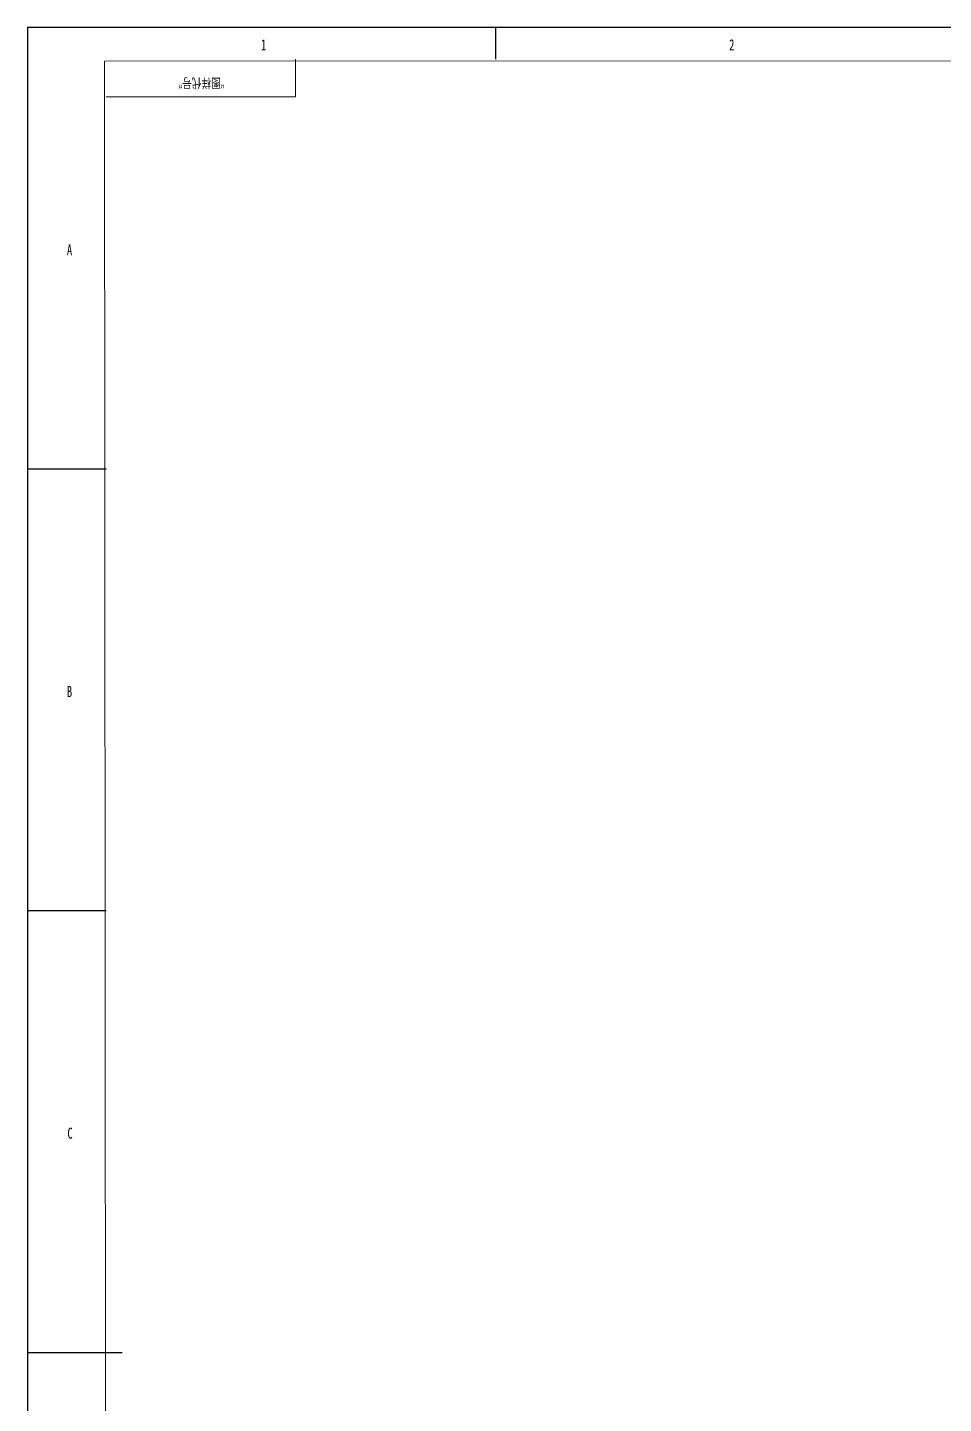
# Model space of a CAD drawing. Header units: millimetres. Extents: x 0 to 1189, y 0 to 841.
# Drawn here: x 0 to 290.7, y 404.3 to 841 of the extents above; entities that cross this region are included whole.
import ezdxf

# ---------------------------------------------------------------- set-up
doc = ezdxf.new("R2010")
doc.units = ezdxf.units.MM
for name, color, linetype in [('10', 7, 'Continuous'), ('5', 7, 'Continuous'), ('9', 7, 'Continuous'), ('SLD-0', 7, 'Continuous')]:
    doc.layers.add(name, color=color, linetype=linetype)
doc.styles.add('SLDTEXTSTYLE0', font='TXT', dxfattribs={"width": 0.7})
doc.styles.add('SLDTEXTSTYLE1', font='TXT', dxfattribs={"width": 0.7, "bigfont": 'bigfont'})

msp = doc.modelspace()

# ---------------------------------------------------------------- linework, layer by layer
at = {"layer": '10', "color": 7}
for p, q in [((148.62, 831), (148.62, 841)), ((25, 700.83), (0, 700.83)), ((25, 560.67), (0, 560.67)), ((0, 420.5), (25, 420.5)), ((25, 420.5), (30, 420.5))]:
    msp.add_line(p, q, dxfattribs=at)
at = {"layer": '5', "color": 7, "lineweight": 15}
for p, q in [((1178.45, 831.05), (24.45, 830.27)), ((24.45, 830.27), (25.01, 9.27)), ((85, 819), (85, 831)), ((25, 819), (85, 819))]:
    msp.add_line(p, q, dxfattribs=at)
at = {"layer": '9', "color": 7}
for p, q in [((1189, 841), (0, 841)), ((0, 841), (0, 0))]:
    msp.add_line(p, q, dxfattribs=at)

# ---------------------------------------------------------------- texts
at = {"layer": '9', "color": 7, "char_height": 3.5, "attachment_point": 2, "style": 'SLDTEXTSTYLE0'}
for s, insert in [('1', (74.93, 837.26)), ('2', (223.51, 837.26)), ('A', (13.34, 772.18)), ('B', (13.34, 632.01)), ('C', (13.5, 491.85))]:
    msp.add_mtext(s, dxfattribs=dict(at, insert=insert))
at = {"layer": 'SLD-0', "insert": (55.21, 821.74), "char_height": 3.5, "attachment_point": 2, "rotation": 180, "style": 'SLDTEXTSTYLE1'}
msp.add_mtext('\\M+18167图样\\M+191E3\\M+18D86\\M+18168', dxfattribs=at)

doc.saveas('drawing.dxf')
